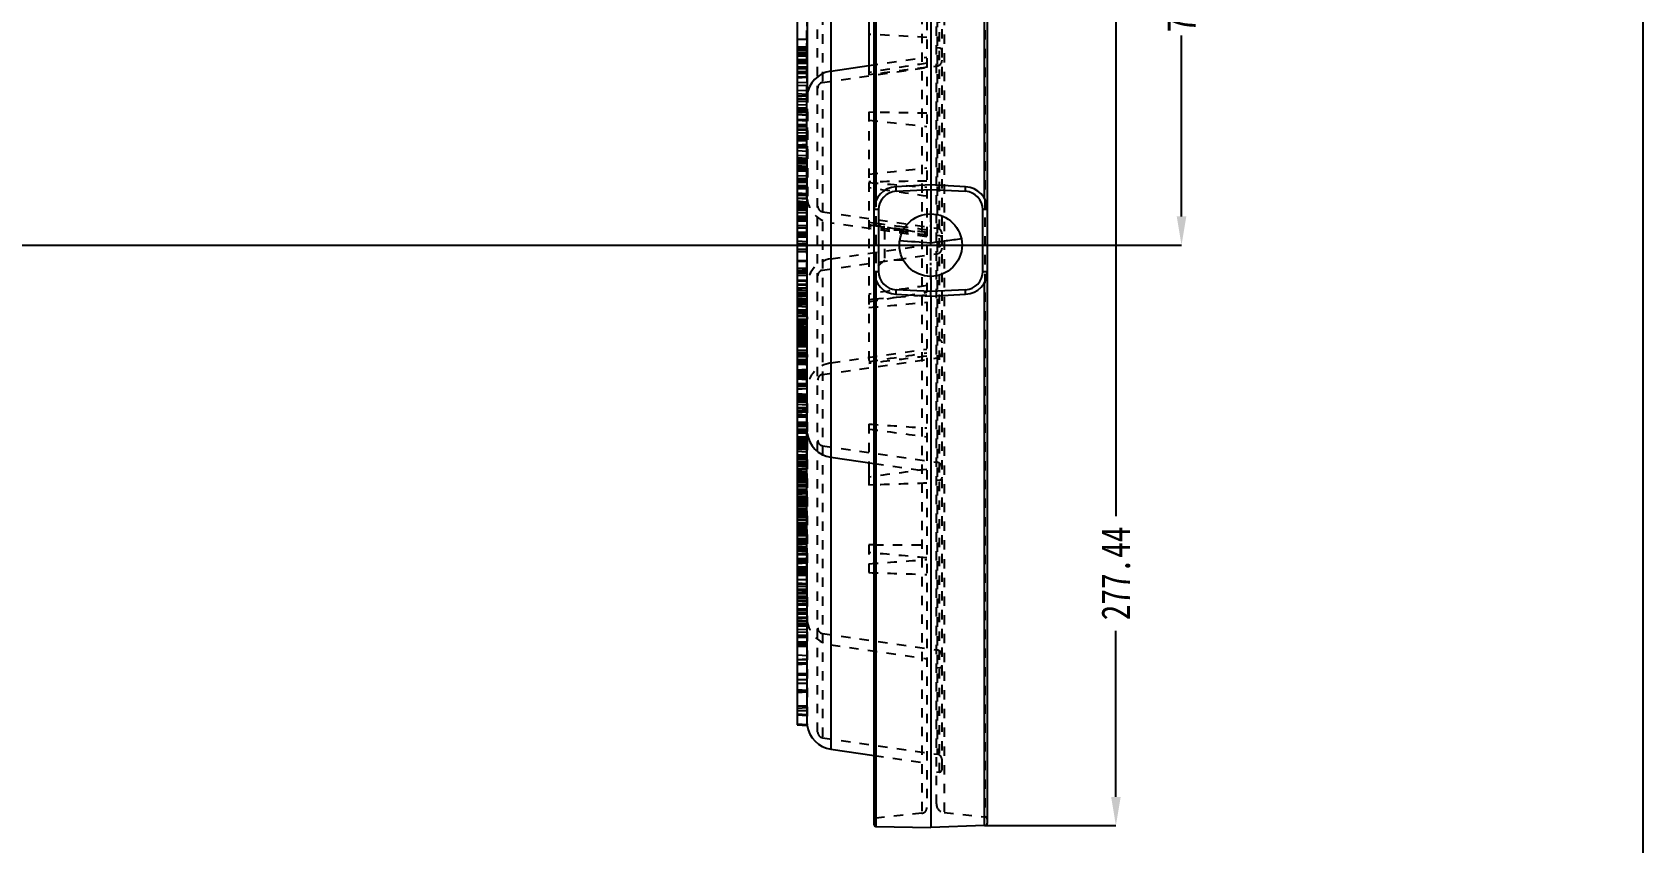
# Model space of a CAD drawing. Header units: millimetres. Extents: x -2414 to 10498, y -2238 to 649.
# Drawn here: x 237.4 to 518.3, y -64.8 to 76.5 of the extents above; entities that cross this region are included whole.
import ezdxf

# ---------------------------------------------------------------- set-up
doc = ezdxf.new("R2010")
doc.units = ezdxf.units.MM
doc.header["$LTSCALE"] = 16.335
doc.header["$PDMODE"] = 3
doc.header["$PDSIZE"] = 0.3125
doc.linetypes.add('CENTER', pattern=[0.6, 0.375, -0.075, 0.075, -0.075])
doc.linetypes.add('HIDDEN', pattern=[0.2, 0.1, -0.1])
doc.layers.get('0').update_dxf_attribs({"linetype": 'CONTINUOUS'})
doc.layers.get('Defpoints').update_dxf_attribs({"linetype": 'CONTINUOUS'})
doc.layers.add('DEFAULT_2', color=8, linetype='HIDDEN')
doc.styles.get("Standard").update_dxf_attribs({"font": 'txt', "width": 0.8})
doc.dimstyles.new('01', dxfattribs={"dimtxt": 5, "dimasz": 5, "dimexe": 0, "dimexo": 0, "dimgap": 0, "dimtad": 0, "dimzin": 0, "dimdsep": 46, "dimtxsty": 'Standard', "dimcen": 0, "dimclrd": 4, "dimclre": 4, "dimclrt": 6, "dimazin": 0, "dimtfac": 1, "dimtofl": 0, "dimtmove": 0, "dimatfit": 3, "dimfxl": 0, "dimtolj": 1, "dimtzin": 0, "dimarcsym": 0})

# ---------------------------------------------------------------- blocks, each defined once
blk = doc.blocks.new('*D141')
at = {"color": 4, "linetype": 'ByBlock', "lineweight": -2, "transparency": 16777216}
for p, q in [((403.54, 215.64), (426.44, 215.64)), ((426.44, 210.64), (426.44, -7.84)), ((426.44, -56.8), (426.44, -27.84)), ((403.54, -61.8), (426.44, -61.8))]:
    blk.add_line(p, q, dxfattribs=at)
at = {"color": 4, "linetype": 'ByBlock', "transparency": 16777216}
for points in [[(425.61, 210.64), (427.28, 210.64), (426.44, 215.64)], [(425.61, -56.8), (427.28, -56.8), (426.44, -61.8)]]:
    blk.add_solid(points, dxfattribs=at)
at = {"layer": 'Defpoints', "color": 0, "linetype": 'ByBlock', "transparency": 16777216}
for p in [(403.54, 215.64), (403.54, -61.8), (426.44, -61.8)]:
    blk.add_point(p, dxfattribs=at)
at = {"color": 6, "linetype": 'ByBlock', "transparency": 16777216, "insert": (426.44, -17.84), "char_height": 5, "attachment_point": 5, "rotation": 90}
blk.add_mtext('\\A1;277.44', dxfattribs=at)
blk = doc.blocks.new('*D184')
at = {"color": 4, "linetype": 'ByBlock', "lineweight": -2, "transparency": 16777216}
for p, q in [((224.27, 114.42), (437.89, 114.42)), ((437.89, 109.42), (437.89, 90.66)), ((437.89, 44.42), (437.89, 75.99)), ((224.27, 39.42), (437.89, 39.42))]:
    blk.add_line(p, q, dxfattribs=at)
at = {"color": 4, "linetype": 'ByBlock', "transparency": 16777216}
for points in [[(437.05, 109.42), (438.72, 109.42), (437.89, 114.42)], [(437.05, 44.42), (438.72, 44.42), (437.89, 39.42)]]:
    blk.add_solid(points, dxfattribs=at)
at = {"layer": 'Defpoints', "color": 0, "linetype": 'ByBlock', "transparency": 16777216}
for p in [(224.27, 114.42), (224.27, 39.42), (437.89, 39.42)]:
    blk.add_point(p, dxfattribs=at)
at = {"color": 6, "linetype": 'ByBlock', "transparency": 16777216, "insert": (437.89, 83.32), "char_height": 5, "attachment_point": 5, "rotation": 90}
blk.add_mtext('\\A1;75.00', dxfattribs=at)

msp = doc.modelspace()

# ---------------------------------------------------------------- linework, layer by layer
at = {"color": 7, "linetype": 'Continuous'}
for p, q in [((384.275, -61.663), (384.275, 215.501)), ((404.025, -61.303), (404.025, 215.141)), ((376.726, 202.312), (376.726, -48.469)), ((370.825, 147.128), (370.825, -44.246)), ((384.57, 106.726), (384.57, 47.113)), ((403.542, 47.511), (403.542, 106.328)), ((394.15, 103.92), (394.15, 49.92)), ((372.669, 65.926), (372.669, 87.928)), ((383.325, 84.761), (383.325, 69.095)), ((376.726, 69.77), (383.325, 70.722)), ((384.275, 69.219), (383.325, 69.095)), ((370.825, 65.332), (372.556, 65.423)), ((372.556, 65.423), (372.557, 65.419)), ((372.561, 62.61), (372.559, 65.42)), ((372.573, 47.019), (372.562, 62.558)), ((394.15, 49.92), (388.066, 49.601)), ((388.094, 48.802), (394.15, 49.119)), ((400.234, 49.601), (394.15, 49.92)), ((394.15, 49.92), (394.15, 49.119)), ((394.15, 49.119), (400.206, 48.802)), ((394.15, 49.119), (394.15, 39.786)), ((372.578, 30.822), (372.573, 47.019)), ((385.061, 45.606), (384.275, 45.606)), ((385.061, 45.606), (385.061, 34.833)), ((404.025, 45.606), (403.239, 45.606)), ((403.239, 34.833), (403.239, 45.606)), ((384.275, 34.833), (385.061, 34.833)), ((394.15, 33.97), (394.15, 31.321)), ((403.239, 34.833), (404.025, 34.833)), ((384.57, 33.326), (384.57, -61.963)), ((394.15, 31.321), (388.094, 31.637)), ((400.206, 31.637), (394.15, 31.321)), ((394.15, 30.52), (394.15, 31.32)), ((403.542, -61.802), (403.542, 32.928)), ((372.579, 26.926), (372.578, 30.822)), ((388.066, 30.838), (394.15, 30.52)), ((394.15, 30.52), (400.234, 30.838)), ((394.15, 30.52), (394.15, -62.13)), ((372.579, 26.926), (370.825, 26.955)), ((370.825, 25.6), (372.525, 25.511)), ((372.525, 25.644), (372.525, 21.638)), ((372.037, 25.145), (370.825, 25.185)), ((370.825, 25.081), (372.525, 25.17)), ((372.525, 24.941), (370.825, 24.861)), ((370.825, 22.779), (372.525, 22.86)), ((372.579, 19.88), (370.825, 19.931)), ((372.577, 13.19), (372.579, 19.88)), ((372.569, 6.634), (372.577, 13.19)), ((370.825, 6.726), (372.569, 6.634)), ((372.525, 6.439), (372.525, 2.878)), ((372.525, 4.687), (370.825, 4.752)), ((370.825, 2.823), (372.525, 2.913)), ((372.557, 2.045), (370.825, 1.992)), ((372.561, -8.256), (372.559, 2.045)), ((376.726, 2.439), (384.275, 1.351)), ((383.325, 1.488), (383.325, -2.435)), ((384.275, -2.405), (383.325, -2.435)), ((372.568, -19.728), (372.562, -8.374)), ((372.569, -21.059), (372.568, -19.728)), ((372.579, -42.478), (372.569, -21.059)), ((372.579, -42.478), (370.825, -42.392)), ((370.825, -42.516), (372.562, -42.607)), ((372.579, -44.218), (370.825, -44.127)), ((370.825, -44.248), (372.578, -44.34)), ((372.525, -42.605), (372.525, -43.307)), ((372.578, -44.34), (372.579, -44.218)), ((376.726, -48.469), (384.275, -49.557)), ((384.57, -61.963), (394.15, -62.13)), ((403.542, -61.802), (394.15, -62.13))]:
    msp.add_line(p, q, dxfattribs=at)
at = {"color": 1, "linetype": 'CENTER', "ltscale": 0.338978}
for p, q in [((394.15, 33.425), (394.15, 45.415)), ((388.155, 39.42), (400.145, 39.42))]:
    msp.add_line(p, q, dxfattribs=at)
msp.add_lwpolyline([(-186.965, 408.914), (518.337, 408.914), (518.337, -149.106), (-186.965, -149.106)], close=True)
at = {"color": 7, "linetype": 'Continuous'}
msp.add_circle((394.15, 39.42), 5.45, dxfattribs=at)
for centre, radius, start, end in [((377.425, 64.921), 4.9, 98.20445, 174.11453), ((388.275, 45.606), 4, 93, 180), ((388.261, 45.606), 3.2, 93.00378, 179.99149), ((400.039, 45.606), 3.2, 0.00843, 86.99638), ((400.025, 45.606), 4, 0, 87), ((388.275, 34.833), 4, 180, 267), ((388.261, 34.833), 3.2, 180.00724, 266.99738), ((400.039, 34.833), 3.2, 273.0026, 359.99266), ((400.025, 34.833), 4, 273, 360), ((385.912, 6.433), 13.387, 179.07907, 179.97552), ((377.425, 7.289), 4.9, 187.67932, 261.79555), ((377.425, -43.619), 4.9, 188.46311, 261.79555), ((384.575, -61.663), 0.3, 180, 269), ((403.525, -61.303), 0.5, 272, 360)]:
    msp.add_arc(centre, radius, start, end, dxfattribs=at)
for points in [[(372.562, 62.558), (372.562, 62.575), (372.561, 62.592), (372.561, 62.61)], [(394.15, 39.786), (392.349, 39.904), (390.548, 40.022), (388.748, 40.141)], [(399.494, 40.491), (398.603, 40.372), (396.822, 40.14), (395.041, 39.902), (394.15, 39.786)], [(372.562, -8.374), (372.562, -8.335), (372.561, -8.295), (372.561, -8.256)]]:
    msp.add_open_spline(points, degree=3, dxfattribs=at)
for points, knots in [([(388.066, 49.601), (388.064, 49.601), (388.065, 49.593), (388.063, 49.584), (388.063, 49.563), (388.063, 49.524), (388.065, 49.457), (388.068, 49.359), (388.073, 49.24), (388.081, 49.051), (388.088, 48.903), (388.093, 48.801)], [0, 0, 0, 0, 0.0051323, 0.0196376, 0.0434854, 0.0765174, 0.168927, 0.2930939, 0.4444611, 0.6173727, 1, 1, 1, 1]), ([(400.206, 48.801), (400.212, 48.903), (400.219, 49.051), (400.227, 49.239), (400.232, 49.359), (400.235, 49.457), (400.237, 49.524), (400.236, 49.563), (400.237, 49.584), (400.235, 49.593), (400.236, 49.601), (400.234, 49.601)], [0, 0, 0, 0, 0.3824309, 0.5552322, 0.7065911, 0.83086, 0.9233888, 0.9564494, 0.9803281, 0.9948581, 1, 1, 1, 1]), ([(388.093, 31.638), (388.088, 31.536), (388.081, 31.388), (388.073, 31.2), (388.068, 31.08), (388.065, 30.982), (388.063, 30.915), (388.063, 30.876), (388.063, 30.855), (388.065, 30.846), (388.064, 30.838), (388.066, 30.838)], [0, 0, 0, 0, 0.3824309, 0.5552322, 0.7065911, 0.83086, 0.9233888, 0.9564494, 0.9803281, 0.9948581, 1, 1, 1, 1]), ([(400.234, 30.838), (400.236, 30.838), (400.235, 30.846), (400.237, 30.855), (400.236, 30.876), (400.237, 30.915), (400.235, 30.982), (400.232, 31.08), (400.227, 31.199), (400.219, 31.388), (400.212, 31.536), (400.206, 31.638)], [0, 0, 0, 0, 0.0051323, 0.0196376, 0.0434854, 0.0765174, 0.168927, 0.2930939, 0.4444611, 0.6173727, 1, 1, 1, 1]), ([(372.579, 26.926), (372.579, 26.666), (372.567, 26.308), (372.536, 25.881), (372.525, 25.714), (372.525, 25.644)], [0, 0, 0, 0, 0.608436, 0.8373274, 1, 1, 1, 1]), ([(372.525, 21.638), (372.525, 21.489), (372.541, 20.903), (372.579, 20.317), (372.579, 19.88)], [0, 0, 0, 0, 0.2550102, 1, 1, 1, 1]), ([(372.525, 2.878), (372.525, 2.842), (372.533, 2.746), (372.55, 2.468), (372.556, 2.226), (372.557, 2.045)], [0, 0, 0, 0, 0.1308091, 0.3468693, 1, 1, 1, 1]), ([(372.525, -43.307), (372.525, -43.424), (372.531, -43.634), (372.551, -43.907), (372.568, -44.093), (372.579, -44.187), (372.579, -44.218)], [0, 0, 0, 0, 0.3844901, 0.6894085, 0.8982812, 1, 1, 1, 1]), ([(372.579, -42.478), (372.579, -42.506), (372.576, -42.547), (372.574, -42.591), (372.567, -42.603)], [0, 0, 0, 0, 0.6706644, 1, 1, 1, 1])]:
    msp.add_open_spline(points, degree=3, knots=knots, dxfattribs=at)
at = {"layer": 'DEFAULT_2', "color": 8, "linetype": 'HIDDEN'}
for p, q in [((384.544, 214.346), (384.544, -60.508)), ((392.579, 213.502), (392.579, -59.663)), ((403.577, 214.116), (403.577, -60.277)), ((393.475, 212.507), (393.475, -58.667)), ((395.125, -58.038), (395.125, 211.876)), ((396.468, 213.369), (396.468, -59.529)), ((395.668, -52.481), (395.668, 206.324)), ((396.125, -51.982), (396.125, 205.811)), ((395.268, 203.204), (395.268, -49.361)), ((375.282, 200.323), (375.282, -46.48)), ((374.425, -45.49), (374.425, 199.321)), ((372.525, 128.214), (372.525, 25.644)), ((372.55, 65.423), (372.559, 88.435)), ((393.475, 75.64), (383.325, 76.172)), ((370.825, 75.271), (372.525, 75.36)), ((372.525, 75.335), (370.825, 75.246)), ((372.525, 73.98), (370.825, 73.949)), ((372.525, 73.755), (370.825, 73.734)), ((372.525, 73.411), (370.825, 73.396)), ((395.668, 73.782), (395.125, 73.83)), ((372.579, 73.009), (370.825, 73.022)), ((372.525, 72.951), (370.825, 72.967)), ((372.525, 72.875), (370.825, 72.896)), ((372.525, 72.518), (370.825, 72.607)), ((372.525, 72.467), (370.825, 72.556)), ((372.525, 72.307), (370.825, 72.396)), ((372.525, 71.704), (370.825, 71.793)), ((372.525, 71.709), (370.825, 71.652)), ((372.525, 71.624), (370.825, 71.666)), ((372.525, 71.471), (370.825, 71.499)), ((372.525, 71.148), (370.825, 71.17)), ((372.525, 71.053), (370.825, 71.1)), ((372.525, 70.478), (370.825, 70.449)), ((372.525, 70.398), (370.825, 70.376)), ((372.579, 73.009), (372.562, 47.502)), ((375.282, 67.781), (395.268, 70.663)), ((383.325, 70.722), (393.475, 72.185)), ((372.525, 70.152), (370.825, 70.11)), ((372.525, 69.699), (370.825, 69.622)), ((370.825, 69.39), (372.525, 69.346)), ((372.525, 69.37), (370.825, 69.323)), ((370.825, 68.71), (372.525, 68.799)), ((372.525, 68.769), (370.825, 68.681)), ((372.525, 68.633), (370.825, 68.544)), ((372.525, 67.761), (370.825, 67.717)), ((372.525, 67.188), (370.825, 67.266)), ((372.525, 66.369), (370.825, 66.304)), ((370.825, 65.838), (372.525, 65.749)), ((372.525, 65.417), (370.825, 65.475)), ((372.525, 64.865), (370.825, 64.909)), ((370.825, 64.788), (372.549, 64.878)), ((372.55, 64.834), (370.825, 64.746)), ((372.553, 64.834), (372.549, 64.878)), ((372.669, 65.926), (372.669, 46.923)), ((372.525, 64.41), (370.825, 64.475)), ((370.825, 63.954), (372.525, 63.865)), ((372.525, 63.81), (370.825, 63.855)), ((372.525, 63.382), (370.825, 63.323)), ((370.825, 63.203), (372.525, 63.292)), ((370.825, 63.236), (372.525, 63.281)), ((370.825, 63.222), (372.525, 63.215)), ((372.525, 63.204), (370.825, 63.119)), ((372.525, 62.978), (370.825, 62.971)), ((372.525, 62.856), (370.825, 62.767)), ((372.525, 62.592), (370.825, 62.503)), ((370.825, 62.206), (372.525, 62.251)), ((372.525, 62.051), (370.825, 62.14)), ((372.525, 62.028), (370.825, 62.116)), ((372.559, 2.045), (372.561, 62.61)), ((383.325, 62.58), (383.325, 50.445)), ((384.275, 62.565), (383.325, 62.58)), ((372.525, 61.32), (370.825, 61.252)), ((372.525, 61.132), (370.825, 61.221)), ((372.525, 61.053), (370.825, 61.137)), ((372.525, 60.366), (370.825, 60.451)), ((372.525, 60.245), (370.825, 60.309)), ((372.525, 59.997), (370.825, 60.086)), ((372.525, 59.968), (370.825, 60.055)), ((370.825, 59.723), (372.525, 59.634)), ((370.825, 59.539), (372.525, 59.494)), ((372.525, 58.951), (370.825, 59.019)), ((372.525, 59.006), (370.825, 58.919)), ((370.825, 58.558), (372.525, 58.469)), ((372.525, 58.43), (370.825, 58.437)), ((370.825, 58.425), (372.525, 58.38)), ((370.825, 58.187), (372.525, 58.193)), ((372.525, 58.143), (370.825, 58.058)), ((372.525, 58.045), (370.825, 57.981)), ((370.825, 57.865), (372.525, 57.954)), ((372.525, 57.935), (370.825, 57.89)), ((372.525, 57.811), (370.825, 57.728)), ((372.525, 57.611), (370.825, 57.522)), ((372.525, 56.94), (370.825, 56.853)), ((372.525, 56.796), (370.825, 56.751)), ((372.525, 56.547), (370.825, 56.458)), ((372.525, 56.297), (370.825, 56.386)), ((372.525, 55.772), (370.825, 55.859)), ((372.525, 54.983), (370.825, 55.067)), ((372.525, 54.532), (370.825, 54.621)), ((372.525, 54.474), (370.825, 54.56)), ((372.525, 54.225), (370.825, 54.269)), ((372.525, 53.996), (370.825, 53.919)), ((372.55, 53.625), (370.825, 53.696)), ((370.825, 53.673), (372.525, 53.584)), ((370.825, 53.288), (372.527, 53.198)), ((370.825, 53.023), (372.525, 53.112)), ((372.525, 53.088), (370.825, 53)), ((372.525, 52.901), (370.825, 52.722)), ((370.825, 52.596), (372.525, 52.641)), ((370.825, 52.487), (372.525, 52.576)), ((372.525, 52.482), (370.825, 52.398)), ((372.525, 52.276), (370.825, 52.348)), ((372.525, 52.311), (370.825, 52.248)), ((372.525, 51.523), (370.825, 51.437)), ((372.525, 50.965), (370.825, 51.015)), ((370.825, 50.97), (372.525, 50.963)), ((372.525, 50.726), (370.825, 50.72)), ((372.525, 50.517), (370.825, 50.428)), ((372.525, 50.251), (370.825, 50.313)), ((372.525, 49.809), (370.825, 49.738)), ((372.557, 49.714), (370.825, 49.798)), ((372.525, 49.622), (370.825, 49.57)), ((372.525, 49.499), (370.825, 49.41)), ((372.525, 49.278), (370.825, 49.367)), ((372.525, 49.184), (370.825, 49.257)), ((372.525, 49.147), (370.825, 49.229)), ((372.525, 48.376), (370.825, 48.465)), ((372.525, 48.135), (370.825, 48.21)), ((372.525, 48.088), (370.825, 48.026)), ((383.325, 50.327), (383.325, 18.771)), ((394.15, 49.92), (394.15, 49.119)), ((372.525, 47.626), (370.825, 47.537)), ((370.825, 47.593), (372.562, 47.502)), ((372.525, 47.535), (370.825, 47.574)), ((370.825, 47.117), (372.669, 46.923)), ((370.825, 46.874), (372.525, 46.963)), ((370.825, 46.657), (372.525, 46.577)), ((372.525, 46.56), (370.825, 46.626)), ((370.825, 46.533), (372.525, 46.607)), ((370.825, 46.45), (372.525, 46.376)), ((372.525, 46.252), (370.825, 46.171)), ((370.825, 46.103), (372.525, 46.014)), ((372.525, 45.804), (370.825, 45.811)), ((372.525, 45.753), (370.825, 45.717)), ((370.825, 45.56), (372.525, 45.567)), ((372.525, 45.46), (370.825, 45.385)), ((372.525, 44.982), (370.825, 45.038)), ((375.282, 45.243), (395.268, 42.361)), ((372.525, 44.415), (370.825, 44.495)), ((370.825, 44.297), (372.525, 44.208)), ((372.525, 43.965), (370.825, 44.051)), ((370.825, 43.881), (372.525, 43.97)), ((372.525, 43.799), (370.825, 43.726)), ((372.525, 43.767), (370.825, 43.687)), ((372.525, 43.525), (370.825, 43.606)), ((372.525, 42.763), (370.825, 42.852)), ((372.525, 42.471), (370.825, 42.448)), ((372.525, 42.383), (370.825, 42.332)), ((393.475, 40.839), (376.726, 43.254)), ((384.2, 43.233), (383.325, 43.345)), ((384.275, 42.773), (383.325, 42.894)), ((384.275, 43.224), (384.2, 43.233)), ((386.075, 42.02), (384.275, 43.82)), ((389.733, 42.527), (389.43, 42.566)), ((372.525, 41.632), (370.825, 41.656)), ((370.825, 41.525), (372.525, 41.605)), ((372.525, 41.33), (370.825, 41.362)), ((370.825, 41.179), (372.525, 41.268)), ((372.525, 40.926), (370.825, 40.889)), ((372.525, 40.806), (370.825, 40.782)), ((372.525, 40.749), (370.825, 40.799)), ((372.525, 40), (370.825, 40.089)), ((372.525, 39.669), (370.825, 39.708)), ((376.726, 37.027), (393.475, 39.442)), ((389.36, 42.02), (386.075, 42.02)), ((386.075, 42.02), (386.075, 36.82)), ((389.473, 42.117), (389.374, 42.13)), ((395.668, 41.039), (395.125, 41.086)), ((372.525, 39.278), (370.825, 39.298)), ((372.525, 38.643), (370.825, 38.654)), ((372.525, 38.27), (370.825, 38.259)), ((372.525, 36.673), (370.825, 36.676)), ((372.525, 36.558), (370.825, 36.555)), ((375.282, 35.038), (395.268, 37.919)), ((386.075, 36.82), (384.275, 35.02)), ((389.36, 36.82), (386.075, 36.82)), ((395.668, 39.242), (395.125, 39.195)), ((372.525, 35.354), (370.825, 35.346)), ((372.525, 35.037), (370.825, 34.948)), ((372.525, 34.888), (370.825, 34.899)), ((372.525, 34.531), (370.825, 34.521)), ((372.525, 34.135), (370.825, 34.113)), ((370.825, 33.369), (372.525, 33.289)), ((372.525, 33.131), (370.825, 33.042)), ((370.825, 32.593), (372.55, 32.683)), ((372.525, 32.417), (370.825, 32.436)), ((372.525, 31.919), (370.825, 31.992)), ((372.553, 31.835), (370.825, 31.747)), ((372.525, 31.454), (370.825, 31.472)), ((372.525, 31.044), (370.825, 31.125)), ((370.825, 30.926), (372.525, 30.837)), ((394.15, 30.52), (394.15, 31.32)), ((372.525, 30.84), (370.825, 30.822)), ((370.825, 30.55), (372.525, 30.639)), ((372.525, 30.52), (370.825, 30.496)), ((372.525, 30.434), (370.825, 30.354)), ((372.525, 30.057), (370.825, 29.993)), ((372.525, 29.94), (370.825, 29.972)), ((372.525, 29.655), (370.825, 29.744)), ((370.825, 29.572), (372.525, 29.661)), ((372.525, 29.613), (370.825, 29.524)), ((372.525, 29.442), (370.825, 29.53)), ((370.825, 29.227), (372.525, 29.301)), ((372.525, 29.277), (370.825, 29.205)), ((370.825, 29.146), (372.535, 29.236)), ((370.825, 29.123), (372.525, 29.09)), ((370.825, 29.077), (372.525, 29.004)), ((372.559, 28.978), (370.825, 28.899)), ((370.825, 28.745), (372.525, 28.656)), ((370.825, 28.109), (372.525, 28.189)), ((372.525, 28.096), (370.825, 28.127)), ((372.535, 29.236), (372.525, 29.163)), ((383.325, 29.954), (384.275, 30.029)), ((384.275, 30.029), (388.106, 30.332)), ((388.106, 30.332), (391.951, 30.635)), ((391.951, 30.635), (393.475, 30.755)), ((372.525, 27.933), (370.825, 27.9)), ((370.825, 27.876), (372.525, 27.796)), ((372.525, 27.725), (370.825, 27.636)), ((372.525, 27.662), (370.825, 27.625)), ((372.525, 27.326), (370.825, 27.415)), ((372.525, 27.016), (370.825, 27.088)), ((372.525, 27.04), (370.825, 27.01)), ((370.825, 26.498), (372.525, 26.588)), ((372.525, 26.322), (370.825, 26.411)), ((372.525, 26.387), (370.825, 26.298)), ((372.525, 26.386), (370.825, 26.312)), ((372.525, 26.138), (370.825, 26.217)), ((372.525, 26.035), (370.825, 25.945)), ((372.525, 25.714), (370.825, 25.795)), ((372.525, 24.963), (370.825, 25.052)), ((372.525, 24.847), (370.825, 24.936)), ((370.825, 24.914), (372.525, 24.825)), ((372.525, 24.785), (370.825, 24.859)), ((372.525, 24.676), (370.825, 24.749)), ((372.525, 24.624), (370.825, 24.657)), ((372.525, 24.478), (370.825, 24.406)), ((372.525, 24.198), (370.825, 24.146)), ((372.525, 23.962), (370.825, 24.031)), ((372.525, 23.753), (370.825, 23.675)), ((372.525, 23.624), (370.825, 23.713)), ((370.825, 23.434), (372.525, 23.466)), ((372.525, 23.349), (370.825, 23.27)), ((372.525, 23.257), (370.825, 23.323)), ((372.525, 23.201), (370.825, 23.289)), ((370.825, 23.243), (372.525, 23.153)), ((372.553, 22.857), (370.825, 22.897)), ((370.825, 22.481), (372.525, 22.57)), ((372.525, 22.412), (370.825, 22.496)), ((372.525, 25.129), (372.037, 25.145)), ((395.668, 22.874), (395.125, 22.922)), ((372.525, 22.318), (370.825, 22.233)), ((370.825, 22.094), (372.525, 22.167)), ((370.825, 22.156), (372.525, 22.082)), ((372.525, 21.864), (370.825, 21.802)), ((372.525, 21.845), (370.825, 21.757)), ((370.825, 21.814), (372.525, 21.725)), ((372.525, 21.605), (370.825, 21.694)), ((372.525, 21.054), (370.825, 21.111)), ((372.525, 20.674), (370.825, 20.73)), ((372.525, 20.637), (370.825, 20.714)), ((370.825, 20.448), (372.525, 20.537)), ((372.525, 20.364), (370.825, 20.276)), ((370.825, 20.183), (372.525, 20.176)), ((372.525, 20.077), (370.825, 20.159)), ((372.525, 19.943), (370.825, 19.936)), ((372.525, 21.638), (372.525, 6.439)), ((372.562, 21.607), (372.579, -17.093)), ((375.282, 16.873), (395.268, 19.755)), ((376.726, 18.862), (393.475, 21.277)), ((370.825, 19.412), (372.525, 19.501)), ((372.525, 19.464), (370.825, 19.391)), ((372.525, 19.417), (370.825, 19.327)), ((372.525, 19.262), (370.825, 19.349)), ((372.525, 19.088), (370.825, 19.031)), ((372.525, 18.946), (370.825, 19.035)), ((372.525, 18.805), (370.825, 18.746)), ((370.825, 18.674), (372.525, 18.73)), ((372.525, 18.56), (370.825, 18.626)), ((370.825, 17.676), (372.525, 17.765)), ((370.825, 17.686), (372.525, 17.654)), ((372.525, 17.49), (370.825, 17.579)), ((372.525, 17.408), (370.825, 17.335)), ((372.525, 17.237), (370.825, 17.155)), ((372.525, 17.114), (370.825, 17.025)), ((370.825, 16.833), (372.525, 16.778)), ((372.525, 16.496), (370.825, 16.464)), ((372.559, 16.396), (370.825, 16.456)), ((372.525, 16.193), (370.825, 16.274)), ((372.525, 16.273), (370.825, 16.187)), ((372.525, 16.264), (370.825, 16.197)), ((372.525, 16.224), (370.825, 16.135)), ((370.825, 16.082), (372.525, 15.993)), ((372.525, 15.206), (370.825, 15.213)), ((372.525, 15.09), (370.825, 15.179)), ((370.825, 14.966), (372.525, 14.973)), ((372.525, 14.833), (370.825, 14.778)), ((370.825, 14.405), (372.549, 14.495)), ((372.525, 14.38), (370.825, 14.428)), ((372.525, 14.353), (370.825, 14.264)), ((372.525, 13.375), (370.825, 13.461)), ((370.825, 13.399), (372.525, 13.31)), ((372.525, 13.093), (370.825, 13.182)), ((372.525, 12.837), (370.825, 12.87)), ((372.525, 12.781), (370.825, 12.87)), ((372.525, 12.714), (370.825, 12.666)), ((372.525, 12.545), (370.825, 12.603)), ((372.525, 12.52), (370.825, 12.561)), ((372.525, 12.247), (370.825, 12.302)), ((372.525, 12.052), (370.825, 11.982)), ((370.825, 11.647), (372.525, 11.68)), ((372.525, 11.517), (370.825, 11.606)), ((372.525, 11.102), (370.825, 11.061)), ((372.525, 10.884), (370.825, 10.971)), ((372.525, 10.623), (370.825, 10.595)), ((372.525, 10.483), (370.825, 10.425)), ((372.525, 10.268), (370.825, 10.178)), ((372.525, 9.785), (370.825, 9.854)), ((372.525, 9.656), (370.825, 9.568)), ((372.525, 9.593), (370.825, 9.504)), ((372.525, 9.373), (370.825, 9.44)), ((372.525, 8.484), (370.825, 8.517)), ((370.825, 8.393), (372.525, 8.482)), ((370.825, 8.361), (372.525, 8.45)), ((372.562, 9.547), (372.569, 6.634)), ((372.525, 8.423), (370.825, 8.334)), ((372.525, 8.077), (370.825, 8.106)), ((370.825, 8.029), (372.525, 7.941)), ((372.55, 7.777), (370.825, 7.707)), ((372.525, 7.245), (370.825, 7.32)), ((372.525, 7.198), (370.825, 7.286)), ((370.825, 7.264), (372.525, 7.175)), ((372.525, 7.211), (370.825, 7.224)), ((372.525, 7.038), (370.825, 7.008)), ((370.825, 6.73), (372.525, 6.819)), ((372.525, 6.656), (370.825, 6.574)), ((372.525, 5.979), (370.825, 5.89)), ((370.825, 5.939), (372.525, 5.92)), ((372.525, 5.906), (370.825, 5.915)), ((372.569, 6.634), (372.569, 6.634)), ((383.325, 8.211), (383.325, 1.488)), ((372.525, 5.607), (370.825, 5.599)), ((372.525, 5.378), (370.825, 5.467)), ((372.525, 5.225), (370.825, 5.206)), ((372.525, 5.024), (370.825, 5.042)), ((372.525, 4.94), (370.825, 4.928)), ((370.825, 4.791), (372.525, 4.88)), ((372.525, 4.857), (370.825, 4.769)), ((372.525, 4.765), (370.825, 4.758)), ((372.525, 4.672), (370.825, 4.597)), ((372.525, 4.509), (370.825, 4.522)), ((372.525, 4.425), (370.825, 4.336)), ((372.525, 4.223), (370.825, 4.134)), ((370.825, 4.026), (372.525, 4.114)), ((372.525, 3.75), (370.825, 3.751)), ((370.825, 3.481), (372.525, 3.393)), ((372.525, 2.74), (370.825, 2.829)), ((372.525, 2.878), (372.525, -42.605)), ((375.282, 4.428), (395.268, 1.547)), ((372.55, 2.788), (370.825, 2.789)), ((372.525, 2.622), (370.825, 2.71)), ((370.825, 2.689), (372.525, 2.6)), ((372.525, 2.511), (370.825, 2.586)), ((370.825, 2.299), (372.525, 2.364)), ((372.525, 2.307), (370.825, 2.219)), ((372.525, 2.224), (370.825, 2.217)), ((372.525, 1.597), (370.825, 1.686)), ((370.825, 1.595), (372.525, 1.506)), ((370.825, 1.489), (372.525, 1.423)), ((372.525, 1.28), (370.825, 1.351)), ((372.525, 1.061), (370.825, 1.081)), ((372.525, 0.791), (370.825, 0.88)), ((370.825, 0.858), (372.525, 0.769)), ((370.825, 0.347), (372.525, 0.367)), ((372.525, 0.326), (370.825, 0.342)), ((370.825, 0.194), (372.525, 0.283)), ((372.525, 0.26), (370.825, 0.172)), ((384.275, 1.351), (393.475, 0.024)), ((372.525, -0.118), (370.825, -0.194)), ((372.525, -0.22), (370.825, -0.235)), ((372.525, -0.559), (370.825, -0.47)), ((370.825, -0.599), (372.525, -0.511)), ((372.525, -0.543), (370.825, -0.617)), ((372.525, -0.79), (370.825, -0.833)), ((372.525, -0.899), (370.825, -0.965)), ((372.525, -0.932), (370.825, -0.978)), ((372.525, -1.119), (370.825, -1.083)), ((372.525, -1.157), (370.825, -1.111)), ((372.525, -1.374), (370.825, -1.29)), ((372.525, -1.519), (370.825, -1.43)), ((370.825, -1.69), (372.525, -1.601)), ((372.525, -1.627), (370.825, -1.715)), ((370.825, -1.86), (372.525, -1.949)), ((372.525, -1.968), (370.825, -1.888)), ((372.525, -2.316), (370.825, -2.273)), ((370.825, -2.43), (372.525, -2.342)), ((372.525, -2.385), (370.825, -2.42)), ((372.553, -2.593), (370.825, -2.631)), ((372.525, -2.793), (370.825, -2.703)), ((372.525, -2.751), (370.825, -2.797)), ((395.668, -1.573), (395.125, -1.62)), ((372.525, -3.189), (370.825, -3.217)), ((372.525, -3.234), (370.825, -3.2)), ((372.525, -3.299), (370.825, -3.243)), ((372.525, -3.33), (370.825, -3.419)), ((372.525, -3.435), (370.825, -3.382)), ((372.525, -3.487), (370.825, -3.577)), ((372.525, -3.67), (370.825, -3.605)), ((370.825, -3.805), (372.525, -3.716)), ((372.525, -3.789), (370.825, -3.832)), ((372.525, -3.863), (370.825, -3.815)), ((372.525, -3.967), (370.825, -4.053)), ((372.525, -4.353), (370.825, -4.437)), ((372.525, -4.442), (370.825, -4.531)), ((370.825, -4.582), (372.525, -4.493)), ((372.525, -4.598), (370.825, -4.683)), ((372.525, -4.734), (370.825, -4.671)), ((372.525, -4.865), (370.825, -4.776)), ((372.557, -4.945), (370.825, -4.919)), ((372.525, -5.022), (370.825, -5.111)), ((370.825, -5.33), (372.525, -5.274)), ((372.525, -5.307), (370.825, -5.36)), ((370.825, -5.33), (372.525, -5.415)), ((370.825, -5.548), (372.525, -5.459)), ((372.525, -5.663), (370.825, -5.623)), ((372.525, -5.806), (370.825, -5.772)), ((370.825, -6.058), (372.525, -5.993)), ((372.525, -6.112), (370.825, -6.157)), ((372.525, -6.473), (370.825, -6.517)), ((372.525, -6.615), (370.825, -6.526)), ((372.525, -6.794), (370.825, -6.707)), ((372.525, -6.829), (370.825, -6.744)), ((370.825, -6.843), (372.525, -6.932)), ((372.525, -6.964), (370.825, -7.027)), ((372.525, -6.992), (370.825, -7.026)), ((372.525, -7.193), (370.825, -7.111)), ((370.825, -7.124), (372.525, -7.189)), ((372.525, -7.331), (370.825, -7.276)), ((372.525, -7.428), (370.825, -7.517)), ((372.525, -7.519), (370.825, -7.44)), ((372.525, -7.694), (370.825, -7.605)), ((372.525, -7.722), (370.825, -7.634)), ((370.825, -7.654), (372.525, -7.743)), ((370.825, -7.832), (372.525, -7.921)), ((370.825, -8.008), (372.525, -8.097)), ((370.825, -8.441), (372.525, -8.352)), ((372.561, -21.351), (372.561, -8.256)), ((372.525, -8.443), (370.825, -8.528)), ((372.525, -8.619), (370.825, -8.692)), ((370.825, -8.951), (372.525, -9.036)), ((372.525, -9.32), (370.825, -9.375)), ((372.525, -9.512), (370.825, -9.577)), ((370.825, -9.795), (372.525, -9.706)), ((372.525, -9.839), (370.825, -9.785)), ((370.825, -9.942), (372.525, -9.857)), ((372.525, -10.036), (370.825, -9.967)), ((372.525, -10.127), (370.825, -10.038)), ((372.559, -10.065), (370.825, -10.08)), ((372.525, -10.213), (370.825, -10.272)), ((372.525, -10.561), (370.825, -10.476)), ((370.825, -10.564), (372.525, -10.653)), ((372.525, -10.794), (370.825, -10.74)), ((372.525, -10.823), (370.825, -10.911)), ((370.825, -10.999), (372.525, -10.91)), ((372.525, -10.931), (370.825, -11.02)), ((370.825, -11.061), (372.525, -11.093)), ((372.525, -11.078), (370.825, -11.167)), ((372.525, -11.295), (370.825, -11.272)), ((372.525, -11.829), (370.825, -11.795)), ((370.825, -12.064), (372.525, -11.975)), ((372.525, -12.064), (370.825, -12.149)), ((372.525, -12.167), (370.825, -12.078)), ((372.525, -12.116), (370.825, -12.139)), ((372.525, -12.233), (370.825, -12.265)), ((372.525, -12.375), (370.825, -12.294)), ((372.525, -12.369), (370.825, -12.357)), ((372.525, -12.394), (370.825, -12.462)), ((372.525, -12.652), (370.825, -12.706)), ((372.525, -12.758), (370.825, -12.847)), ((372.525, -13.199), (370.825, -13.143)), ((372.525, -13.257), (370.825, -13.346)), ((370.825, -13.674), (372.525, -13.589)), ((372.525, -13.621), (370.825, -13.616)), ((372.525, -13.78), (370.825, -13.785)), ((372.525, -13.841), (370.825, -13.847)), ((372.525, -14.017), (370.825, -13.928)), ((370.825, -13.947), (372.525, -14.036)), ((384.275, -12.87), (383.325, -12.873)), ((383.325, -12.873), (383.325, -17.692)), ((370.825, -14.391), (372.525, -14.301)), ((372.525, -14.469), (370.825, -14.467)), ((372.525, -14.557), (370.825, -14.559)), ((372.525, -14.588), (370.825, -14.666)), ((370.825, -15.23), (372.525, -15.174)), ((372.525, -15.457), (370.825, -15.462)), ((372.525, -15.732), (370.825, -15.7)), ((372.525, -15.798), (370.825, -15.709)), ((372.525, -16.026), (370.825, -16.032)), ((372.525, -16.056), (370.825, -16.145)), ((372.525, -16.73), (370.825, -16.654)), ((372.563, -17.139), (372.562, -15.075)), ((370.825, -16.904), (372.525, -16.872)), ((370.825, -16.894), (372.525, -16.95)), ((370.825, -16.944), (372.525, -17.033)), ((372.579, -17.093), (370.825, -17.029)), ((372.525, -17.085), (370.825, -17.068)), ((372.525, -17.101), (370.825, -17.19)), ((372.525, -17.123), (370.825, -17.212)), ((372.525, -17.379), (370.825, -17.405)), ((370.825, -17.634), (372.527, -17.723)), ((372.525, -17.668), (370.825, -17.685)), ((372.525, -17.853), (370.825, -17.764)), ((372.525, -17.919), (370.825, -17.908)), ((372.525, -17.991), (370.825, -17.909)), ((370.825, -18.073), (372.525, -18.158)), ((372.525, -18.233), (370.825, -18.208)), ((372.525, -18.925), (370.825, -18.981)), ((372.525, -19.627), (370.825, -19.542)), ((370.825, -19.629), (372.525, -19.718)), ((372.525, -17.715), (372.528, -17.723)), ((372.565, -19.379), (372.563, -17.139)), ((372.566, -19.762), (372.565, -19.379)), ((370.825, -19.997), (372.525, -20.086)), ((370.825, -20.048), (372.525, -20.137)), ((372.525, -20.593), (370.825, -20.653)), ((372.525, -20.784), (370.825, -20.865)), ((370.825, -21.135), (372.525, -21.046)), ((372.525, -21.138), (370.825, -21.223)), ((372.525, -21.374), (370.825, -21.457)), ((372.525, -21.788), (370.825, -21.863)), ((372.579, -21.968), (370.825, -21.889)), ((372.525, -22.102), (370.825, -22.066)), ((372.525, -22.075), (370.825, -22.12)), ((372.525, -22.131), (370.825, -22.175)), ((372.562, -21.469), (372.578, -44.34)), ((372.566, -20.168), (372.566, -19.762)), ((372.566, -20.224), (372.566, -20.168)), ((372.567, -21.174), (372.566, -20.224)), ((372.574, -26.067), (372.567, -21.174)), ((372.579, -21.968), (372.575, -26.152)), ((372.525, -22.566), (370.825, -22.504)), ((370.825, -22.692), (372.525, -22.607)), ((372.525, -22.722), (370.825, -22.749)), ((372.525, -23.097), (370.825, -23.185)), ((372.525, -23.153), (370.825, -23.243)), ((372.525, -23.328), (370.825, -23.26)), ((372.525, -23.363), (370.825, -23.399)), ((370.825, -23.967), (372.525, -23.987)), ((372.525, -24.332), (370.825, -24.243)), ((372.525, -24.276), (370.825, -24.365)), ((372.525, -24.688), (370.825, -24.623)), ((372.525, -24.692), (370.825, -24.712)), ((372.525, -24.97), (370.825, -24.918)), ((372.525, -25.504), (370.825, -25.463)), ((372.525, -25.685), (370.825, -25.599)), ((372.525, -25.723), (370.825, -25.791)), ((370.825, -26.06), (372.575, -26.152)), ((372.525, -26.104), (370.825, -26.193)), ((370.825, -26.507), (372.525, -26.418)), ((372.525, -26.771), (370.825, -26.845)), ((372.525, -26.78), (370.825, -26.832)), ((370.825, -27.039), (372.525, -26.974)), ((372.525, -27.684), (370.825, -27.636)), ((370.825, -28.012), (372.525, -28.078)), ((372.575, -26.152), (372.574, -26.067)), ((372.575, -26.152), (372.575, -26.152)), ((370.825, -28.536), (372.525, -28.625)), ((372.525, -28.736), (370.825, -28.822)), ((372.525, -28.789), (370.825, -28.878)), ((372.525, -29.031), (370.825, -29.011)), ((370.825, -29.756), (372.525, -29.737)), ((372.525, -29.905), (370.825, -29.816)), ((372.525, -30.09), (370.825, -30.012)), ((372.525, -30.38), (370.825, -30.3)), ((372.525, -30.364), (370.825, -30.429)), ((370.825, -30.497), (372.525, -30.586)), ((375.282, -28.315), (395.268, -31.197)), ((376.726, -30.304), (393.475, -32.719)), ((372.525, -32.181), (370.825, -32.092)), ((372.525, -32.806), (370.825, -32.885)), ((372.525, -32.927), (370.825, -32.987)), ((372.525, -33.502), (370.825, -33.431)), ((372.525, -33.677), (370.825, -33.759)), ((370.825, -35.324), (372.525, -35.235)), ((372.525, -35.268), (370.825, -35.357)), ((372.525, -35.656), (370.825, -35.577)), ((370.825, -36.312), (372.525, -36.331)), ((395.668, -34.316), (395.125, -34.364)), ((372.525, -37.037), (370.825, -37.056)), ((372.525, -38.225), (370.825, -38.136)), ((372.525, -38.389), (370.825, -38.468)), ((372.525, -38.556), (370.825, -38.645)), ((372.525, -41.009), (370.825, -40.989)), ((372.525, -41.292), (370.825, -41.381)), ((370.825, -41.734), (372.525, -41.714)), ((375.282, -46.48), (395.268, -49.361)), ((384.275, -49.557), (393.475, -50.884)), ((395.668, -52.481), (395.125, -52.528)), ((392.579, -59.663), (384.544, -60.508)), ((396.468, -59.53), (403.577, -60.277))]:
    msp.add_line(p, q, dxfattribs=at)
for centre, radius, start, end in [((395.625, 73.284), 0.5, 0, 85), ((395.125, 71.653), 1, 278.20445, 360), ((375.425, 66.792), 1, 98.20445, 180), ((377.425, 64.921), 4.9, 174.11453, 180), ((375.388, 64.575), 2.863, 178.00863, 180.05212), ((377.425, 48.104), 4.9, 187.05663, 261.79555), ((375.425, 46.233), 1, 180, 261.79555), ((395.125, 41.372), 1, 0, 81.79555), ((395.625, 40.541), 0.5, 0, 85), ((395.625, 39.74), 0.5, 275, 360), ((377.425, 32.177), 4.9, 98.20445, 174.06814), ((395.125, 38.909), 1, 278.20445, 360), ((375.425, 34.048), 1, 98.20445, 180), ((381.392, 30.945), 8.867, 178.86879, 179.98603), ((395.625, 22.376), 0.5, 0, 85), ((395.125, 20.745), 1, 278.20445, 360), ((377.425, 14.012), 4.9, 98.20445, 174.34405), ((375.425, 15.883), 1, 98.20445, 180), ((626.736, 3555.284), 3555.416, 266.074335, 266.238272), ((375.425, 5.418), 1, 180, 261.79555), ((380.672, 1.373), 8.147, 178.81826, 179.93693), ((351.155, 2.787), 21.398, 358.81356, 0.00232), ((395.125, 0.557), 1, 0, 81.79555), ((395.625, -1.074), 0.5, 275, 360), ((385.591, -4.123), 13.066, 179.06749, 179.96427), ((371.828, 3459.427), 3472.319, 270.205379, 270.357187), ((66.027, 4239.453), 4267.432, 274.264075, 274.400742), ((377.425, -25.455), 4.9, 188.183, 261.79555), ((375.425, -27.326), 1, 180, 261.79555), ((395.125, -32.187), 1, 0, 81.79555), ((395.625, -33.818), 0.5, 275, 360), ((375.425, -45.49), 1, 180, 261.79555), ((395.125, -50.351), 1, 0, 81.79555), ((395.625, -51.983), 0.5, 275, 360), ((392.475, -58.669), 1, 276, 360), ((396.625, -58.038), 1.5, 180, 264), ((384.575, -60.806), 0.3, 96, 180), ((403.525, -60.774), 0.5, 0, 84)]:
    msp.add_arc(centre, radius, start, end, dxfattribs=at)
for points, knots in [([(372.579, 73.009), (372.579, 73.312), (372.56, 73.874), (372.525, 74.436), (372.525, 74.696)], [0, 0, 0, 0, 0.5369012, 1, 1, 1, 1]), ([(372.525, 64.918), (372.525, 64.99), (372.527, 65.091), (372.534, 65.215), (372.539, 65.288), (372.546, 65.343), (372.548, 65.387), (372.555, 65.406), (372.553, 65.423), (372.556, 65.423)], [0, 0, 0, 0, 0.4247083, 0.5968441, 0.7397567, 0.8523739, 0.9337198, 0.9830136, 1, 1, 1, 1]), ([(372.549, 64.878), (372.544, 64.878), (372.544, 64.852), (372.535, 64.821), (372.531, 64.753), (372.528, 64.703), (372.527, 64.674)], [0, 0, 0, 0, 0.0687047, 0.2596126, 0.5717223, 1, 1, 1, 1]), ([(372.553, 53.624), (372.553, 53.563), (372.553, 53.478), (372.548, 53.372), (372.544, 53.311), (372.539, 53.265), (372.536, 53.228), (372.53, 53.212), (372.529, 53.198), (372.527, 53.198)], [0, 0, 0, 0, 0.4275836, 0.5994334, 0.7415166, 0.8531069, 0.9335447, 0.9824483, 1, 1, 1, 1]), ([(372.525, 50.802), (372.525, 50.584), (372.537, 50.222), (372.556, 49.86), (372.557, 49.714)], [0, 0, 0, 0, 0.5993876, 1, 1, 1, 1]), ([(372.527, 31.12), (372.53, 31.27), (372.539, 31.509), (372.554, 31.747), (372.553, 31.835)], [0, 0, 0, 0, 0.6294199, 1, 1, 1, 1]), ([(372.557, 28.978), (372.556, 29.016), (372.555, 29.078), (372.552, 29.164), (372.544, 29.203), (372.541, 29.236), (372.535, 29.236)], [0, 0, 0, 0, 0.4290999, 0.741335, 0.9312792, 1, 1, 1, 1]), ([(372.527, 21.928), (372.531, 22.057), (372.549, 22.366), (372.553, 22.676), (372.553, 22.857)], [0, 0, 0, 0, 0.4156038, 1, 1, 1, 1]), ([(372.525, 21.846), (372.525, 21.853), (372.525, 21.88), (372.526, 21.907), (372.527, 21.928)], [0, 0, 0, 0, 0.2268528, 1, 1, 1, 1]), ([(372.557, 16.396), (372.556, 16.502), (372.549, 16.988), (372.525, 17.474), (372.525, 17.854)], [0, 0, 0, 0, 0.2189089, 1, 1, 1, 1]), ([(372.553, 7.777), (372.553, 7.698), (372.548, 7.322), (372.531, 6.946), (372.527, 6.649)], [0, 0, 0, 0, 0.2082557, 1, 1, 1, 1]), ([(372.549, 2.344), (372.547, 2.272), (372.541, 2.004), (372.53, 1.737), (372.527, 1.541)], [0, 0, 0, 0, 0.2686679, 1, 1, 1, 1]), ([(372.527, -3.911), (372.528, -3.8), (372.539, -3.36), (372.554, -2.921), (372.553, -2.593)], [0, 0, 0, 0, 0.2529628, 1, 1, 1, 1]), ([(372.525, -3.404), (372.525, -3.444), (372.526, -3.608), (372.53, -3.773), (372.534, -3.898)], [0, 0, 0, 0, 0.2399685, 1, 1, 1, 1]), ([(372.549, -4.424), (372.551, -4.468), (372.554, -4.642), (372.556, -4.815), (372.557, -4.945)], [0, 0, 0, 0, 0.2534324, 1, 1, 1, 1]), ([(372.557, -10.065), (372.556, -9.819), (372.547, -9.38), (372.525, -8.941), (372.525, -8.748)], [0, 0, 0, 0, 0.5605019, 1, 1, 1, 1]), ([(372.527, -17.723), (372.53, -17.723), (372.533, -17.702), (372.542, -17.678), (372.55, -17.623), (372.559, -17.554), (372.567, -17.463), (372.576, -17.308), (372.579, -17.182), (372.579, -17.093)], [0, 0, 0, 0, 0.018151, 0.0681465, 0.1500005, 0.2629106, 0.4059075, 0.57786, 1, 1, 1, 1]), ([(372.579, -21.968), (372.579, -21.758), (372.548, -21.265), (372.525, -20.771), (372.525, -20.487)], [0, 0, 0, 0, 0.4251156, 1, 1, 1, 1]), ([(372.562, -42.607), (372.554, -42.607), (372.546, -42.572), (372.535, -42.524), (372.527, -42.429), (372.525, -42.359), (372.525, -42.318)], [0, 0, 0, 0, 0.076208, 0.2687496, 0.578763, 1, 1, 1, 1])]:
    msp.add_open_spline(points, degree=3, knots=knots, dxfattribs=at)
for points in [[(393.475, 71.145), (390.091, 70.607), (386.708, 70.067), (383.325, 69.526)], [(393.475, 70.429), (390.408, 70.025), (387.342, 69.622), (384.275, 69.219)], [(393.475, 62.43), (390.408, 62.475), (387.342, 62.52), (384.275, 62.565)], [(383.325, 61.232), (386.708, 60.862), (390.092, 60.493), (393.475, 60.124)], [(383.325, 51.793), (386.708, 52.163), (390.092, 52.532), (393.475, 52.901)], [(393.475, 50.594), (390.092, 50.545), (386.708, 50.495), (383.325, 50.445)], [(383.325, 50.327), (386.708, 50.059), (390.091, 49.792), (393.475, 49.526)], [(393.475, 47.93), (390.091, 48.417), (386.708, 48.905), (383.325, 49.394)], [(383.325, 43.012), (386.708, 42.501), (390.091, 41.991), (393.475, 41.481)], [(393.475, 41.169), (390.091, 41.661), (386.708, 42.153), (383.325, 42.646)], [(389.43, 42.566), (387.711, 42.785), (385.993, 43.004), (384.275, 43.224)], [(389.374, 42.13), (387.674, 42.343), (385.974, 42.558), (384.275, 42.773)], [(393.475, 42.051), (392.228, 42.21), (390.981, 42.368), (389.733, 42.527)], [(393.475, 41.617), (392.141, 41.783), (390.807, 41.95), (389.473, 42.117)], [(393.475, 32.351), (390.091, 31.864), (386.708, 31.375), (383.325, 30.886)], [(383.325, 29.555), (386.708, 30.102), (390.092, 30.649), (393.475, 31.196)], [(383.325, 28.531), (386.708, 28.838), (390.092, 29.147), (393.475, 29.458)], [(372.561, 21.702), (372.561, 21.67), (372.562, 21.639), (372.562, 21.607)], [(383.325, 19.104), (386.708, 19.615), (390.091, 20.126), (393.475, 20.635)], [(393.475, 20.065), (390.091, 19.635), (386.708, 19.203), (383.325, 18.771)], [(372.561, 9.6), (372.561, 9.582), (372.562, 9.565), (372.562, 9.547)], [(383.325, 7.333), (386.708, 6.889), (390.091, 6.447), (393.475, 6.006)], [(393.475, 0.317), (390.092, -0.131), (386.709, -0.577), (383.325, -1.02)], [(393.475, -2.099), (390.408, -2.203), (387.342, -2.305), (384.275, -2.405)], [(372.534, -3.898), (372.539, -4.073), (372.545, -4.249), (372.549, -4.424)], [(372.562, -15.075), (372.562, -15.043), (372.561, -15.011), (372.561, -14.98)], [(393.475, -15.121), (390.091, -14.819), (386.708, -14.514), (383.325, -14.207)], [(383.325, -17.692), (386.708, -17.802), (390.091, -17.909), (393.475, -18.013)], [(372.561, -21.351), (372.561, -21.39), (372.562, -21.43), (372.562, -21.469)]]:
    msp.add_open_spline(points, degree=3, dxfattribs=at)

# ---------------------------------------------------------------- dimensions: what is measured, and where the dimension line sits
at = {"linetype": 'ByBlock'}
for base, p1, p2, picture, middle in [((426.442, -61.802), (403.542, 215.642), (403.542, -61.802), '*D141', (426.442, -17.84)), ((437.888, 39.42), (224.27, 114.42), (224.27, 39.42), '*D184', (437.888, 83.323))]:
    dim = msp.add_linear_dim(base=base, p1=p1, p2=p2, angle=90, dimstyle='01', dxfattribs=at)
    dim.commit()
    dim.dimension.update_dxf_attribs({"geometry": picture, "text_midpoint": middle, "dimtype": 160})

doc.saveas('drawing.dxf')
